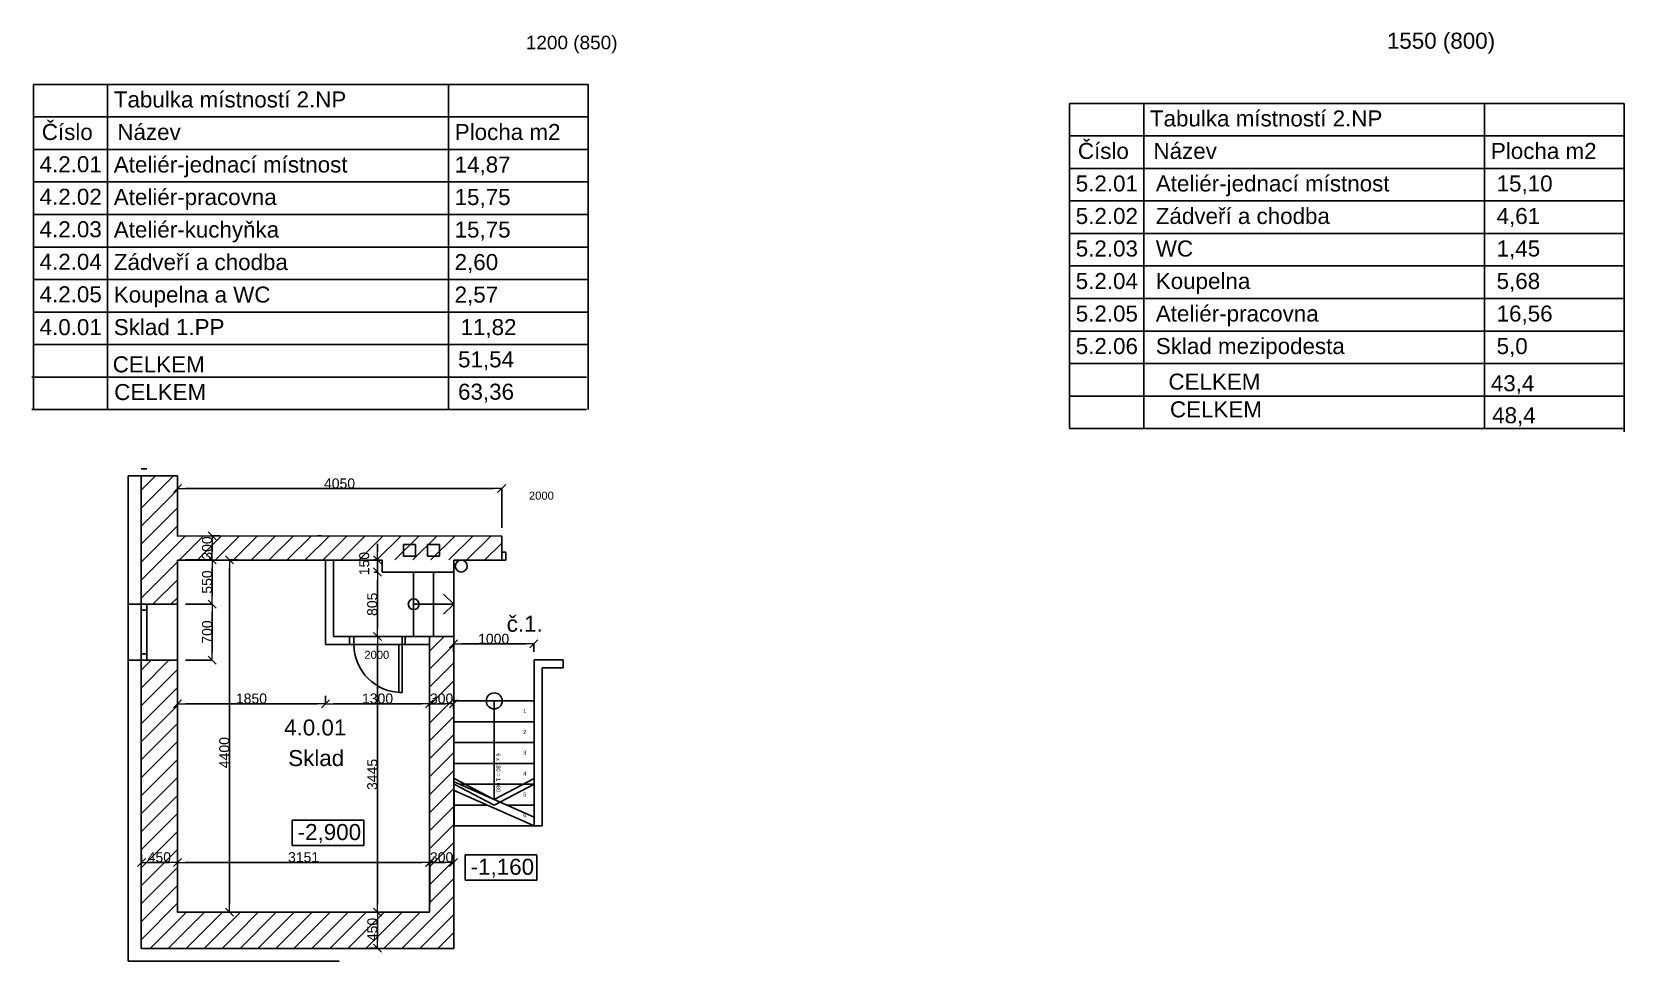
# Model space of a CAD drawing. Header units: millimetres. Extents: x 1480 to 86316, y 1484 to 27567.
# Drawn here: x 66243 to 86130, y 1484 to 13090 of the extents above; entities that cross this region are included whole.
import ezdxf

# ---------------------------------------------------------------- set-up
doc = ezdxf.new("R2010")
doc.units = ezdxf.units.MM
doc.layers.add('přís2 obv. zdivo', color=7, linetype='Continuous')
doc.layers.add('sládek zona', color=7, linetype='Continuous')
doc.styles.add('GENERATED_STYLE_1', font='arial.ttf')
doc.styles.add('GENERATED_STYLE_2', font='arialbd.ttf')
doc.styles.add('GENERATED_STYLE_3', font='arialbd.ttf')
doc.dimstyles.new('GENERATED_STYLE__1', dxfattribs={"dimtxt": 125, "dimasz": 100, "dimexe": 0.18, "dimexo": 100, "dimgap": 0.1, "dimtad": 1, "dimdec": 0, "dimzin": 0, "dimdsep": 46, "dimtxsty": 'GENERATED_STYLE_1', "dimblk": 'ARROWHEAD_6', "dimcen": 0.09, "dimclrd": 4, "dimclre": 4, "dimclrt": 4, "dimazin": 0, "dimtfac": 1, "dimtdec": 0, "dimtmove": 0, "dimatfit": 3, "dimldrblk": 'OBLIQUE', "dimfxl": 0, "dimtfillclr": 4, "dimtolj": 1, "dimtzin": 0, "dimarcsym": 0})
pattern_1 = [(45, (-83216.93, 47146.07), (-112.2532, 112.2532), [])]

# ---------------------------------------------------------------- blocks, each defined once
blk = doc.blocks.new('ARROWHEAD_6')
at = {"color": 0, "linetype": 'Continuous', "lineweight": 0}
for p, q in [((0, 0), (-1, 0)), ((-0.5, -0.5), (0.5, 0.5))]:
    blk.add_line(p, q, dxfattribs=at)
blk = doc.blocks.new('*D132')
at = {"color": 4, "lineweight": -2, "transparency": 16777216}
for p, q in [((70463, 2094), (70559, 2094)), ((70559, 1994), (70559, 1744)), ((70459, 1644), (70559, 1644))]:
    blk.add_line(p, q, dxfattribs=at)
at = {"layer": 'Defpoints', "color": 0, "transparency": 16777216}
for p in [(70563, 2094), (70559, 1644), (70559, 1644)]:
    blk.add_point(p, dxfattribs=at)
at = {"color": 4, "lineweight": -2, "transparency": 16777216, "xscale": 100, "yscale": 100, "zscale": 100}
for p, rotation in [((70559, 2094), 90), ((70559, 1644), 270)]:
    blk.add_blockref('ARROWHEAD_6', p, dxfattribs=dict(at, rotation=rotation))
at = {"color": 4, "transparency": 16777216, "insert": (70496, 1879), "char_height": 125, "attachment_point": 5, "rotation": 90, "style": 'GENERATED_STYLE_1'}
blk.add_mtext('\\A1;450', dxfattribs=at)
blk = doc.blocks.new('_Oblique')
at = {"color": 0, "linetype": 'ByBlock', "lineweight": -2}
blk.add_line((-0.5, -0.5), (0.5, 0.5), dxfattribs=at)
blk = doc.blocks.new('*D133')
at = {"color": 4, "lineweight": -2, "transparency": 16777216}
for p, q in [((71211, 2816), (71211, 2717)), ((71511, 2816), (71511, 2717)), ((71311, 2716), (71411, 2716))]:
    blk.add_line(p, q, dxfattribs=at)
at = {"layer": 'Defpoints', "color": 0, "transparency": 16777216}
for p in [(71211, 2716), (71511, 2716), (71511, 2716)]:
    blk.add_point(p, dxfattribs=at)
at = {"color": 4, "lineweight": -2, "transparency": 16777216, "xscale": 100, "yscale": 100, "zscale": 100, "rotation": 180}
blk.add_blockref('ARROWHEAD_6', (71211, 2716), dxfattribs=at)
at = {"color": 4, "lineweight": -2, "transparency": 16777216, "xscale": 100, "yscale": 100, "zscale": 100}
blk.add_blockref('ARROWHEAD_6', (71511, 2716), dxfattribs=at)
at = {"color": 4, "transparency": 16777216, "insert": (71361, 2780), "char_height": 125, "attachment_point": 5, "style": 'GENERATED_STYLE_1'}
blk.add_mtext('\\A1;300', dxfattribs=at)
blk = doc.blocks.new('*D134')
at = {"color": 4, "lineweight": -2, "transparency": 16777216}
for p, q in [((69911, 4799), (69911, 4699)), ((68061, 4599), (68061, 4699)), ((68161, 4699), (69811, 4699))]:
    blk.add_line(p, q, dxfattribs=at)
at = {"layer": 'Defpoints', "color": 0, "transparency": 16777216}
for p in [(68061, 4699), (69911, 4699), (69911, 4699)]:
    blk.add_point(p, dxfattribs=at)
at = {"color": 4, "lineweight": -2, "transparency": 16777216, "xscale": 100, "yscale": 100, "zscale": 100, "rotation": 180}
blk.add_blockref('ARROWHEAD_6', (68061, 4699), dxfattribs=at)
at = {"color": 4, "lineweight": -2, "transparency": 16777216, "xscale": 100, "yscale": 100, "zscale": 100}
blk.add_blockref('ARROWHEAD_6', (69911, 4699), dxfattribs=at)
at = {"color": 4, "transparency": 16777216, "insert": (68986, 4763), "char_height": 125, "attachment_point": 5, "style": 'GENERATED_STYLE_1'}
blk.add_mtext('\\A1;1850', dxfattribs=at)
blk = doc.blocks.new('*D135')
at = {"color": 4, "lineweight": -2, "transparency": 16777216}
for p, q in [((71211, 4799), (71211, 4699)), ((71311, 4699), (71411, 4699)), ((71511, 4634), (71511, 4699))]:
    blk.add_line(p, q, dxfattribs=at)
at = {"layer": 'Defpoints', "color": 0, "transparency": 16777216}
for p in [(71211, 4699), (71511, 4734), (71511, 4699)]:
    blk.add_point(p, dxfattribs=at)
at = {"color": 4, "lineweight": -2, "transparency": 16777216, "xscale": 100, "yscale": 100, "zscale": 100, "rotation": 180}
blk.add_blockref('ARROWHEAD_6', (71211, 4699), dxfattribs=at)
at = {"color": 4, "lineweight": -2, "transparency": 16777216, "xscale": 100, "yscale": 100, "zscale": 100}
blk.add_blockref('ARROWHEAD_6', (71511, 4699), dxfattribs=at)
at = {"color": 4, "transparency": 16777216, "insert": (71361, 4763), "char_height": 125, "attachment_point": 5, "style": 'GENERATED_STYLE_1'}
blk.add_mtext('\\A1;300', dxfattribs=at)
blk = doc.blocks.new('*D223')
at = {"color": 4, "lineweight": -2, "transparency": 16777216}
for p, q in [((68061, 6894), (68061, 7386)), ((68161, 7385), (72011, 7385)), ((72111, 6894), (72111, 7386))]:
    blk.add_line(p, q, dxfattribs=at)
at = {"layer": 'Defpoints', "color": 0, "transparency": 16777216}
for p in [(72111, 7385), (68061, 6794), (72111, 6794)]:
    blk.add_point(p, dxfattribs=at)
at = {"color": 4, "lineweight": -2, "transparency": 16777216, "xscale": 100, "yscale": 100, "zscale": 100, "rotation": 180}
blk.add_blockref('ARROWHEAD_6', (68061, 7385), dxfattribs=at)
at = {"color": 4, "lineweight": -2, "transparency": 16777216, "xscale": 100, "yscale": 100, "zscale": 100}
blk.add_blockref('ARROWHEAD_6', (72111, 7385), dxfattribs=at)
at = {"color": 4, "transparency": 16777216, "insert": (70086, 7449), "char_height": 125, "attachment_point": 5, "style": 'GENERATED_STYLE_1'}
blk.add_mtext('\\A1;4050', dxfattribs=at)
blk = doc.blocks.new('*D224')
at = {"color": 4, "lineweight": -2, "transparency": 16777216}
for p, q in [((71111, 5539), (70559, 5539)), ((70559, 2194), (70559, 5439)), ((71111, 2094), (70559, 2094))]:
    blk.add_line(p, q, dxfattribs=at)
at = {"layer": 'Defpoints', "color": 0, "transparency": 16777216}
for p in [(70559, 5539), (71211, 5539), (71211, 2094)]:
    blk.add_point(p, dxfattribs=at)
at = {"color": 4, "lineweight": -2, "transparency": 16777216, "xscale": 100, "yscale": 100, "zscale": 100}
for p, rotation in [((70559, 5539), 90), ((70559, 2094), 270)]:
    blk.add_blockref('ARROWHEAD_6', p, dxfattribs=dict(at, rotation=rotation))
at = {"color": 4, "transparency": 16777216, "insert": (70495, 3816), "char_height": 125, "attachment_point": 5, "rotation": 90, "style": 'GENERATED_STYLE_1'}
blk.add_mtext('\\A1;3445', dxfattribs=at)
blk = doc.blocks.new('*D225')
at = {"color": 4, "lineweight": -2, "transparency": 16777216}
for p, q in [((70518, 6344), (70559, 6344)), ((70559, 5639), (70559, 6244)), ((71111, 5539), (70559, 5539))]:
    blk.add_line(p, q, dxfattribs=at)
at = {"layer": 'Defpoints', "color": 0, "transparency": 16777216}
for p in [(70559, 6344), (70618, 6344), (71211, 5539)]:
    blk.add_point(p, dxfattribs=at)
at = {"color": 4, "lineweight": -2, "transparency": 16777216, "xscale": 100, "yscale": 100, "zscale": 100}
for p, rotation in [((70559, 6344), 90), ((70559, 5539), 270)]:
    blk.add_blockref('ARROWHEAD_6', p, dxfattribs=dict(at, rotation=rotation))
at = {"color": 4, "transparency": 16777216, "insert": (70495, 5941), "char_height": 125, "attachment_point": 5, "rotation": 90, "style": 'GENERATED_STYLE_1'}
blk.add_mtext('\\A1;805', dxfattribs=at)
blk = doc.blocks.new('*D226')
at = {"color": 4, "lineweight": -2, "transparency": 16777216}
for p, q in [((70559, 6594), (70559, 6694)), ((70518, 6494), (70559, 6494)), ((70559, 6344), (70559, 6494)), ((70518, 6344), (70559, 6344)), ((70559, 6244), (70559, 6144))]:
    blk.add_line(p, q, dxfattribs=at)
at = {"layer": 'Defpoints', "color": 0, "transparency": 16777216}
for p in [(70559, 6494), (70618, 6494), (70618, 6344)]:
    blk.add_point(p, dxfattribs=at)
at = {"color": 4, "lineweight": -2, "transparency": 16777216, "xscale": 100, "yscale": 100, "zscale": 100}
for p, rotation in [((70559, 6494), 270), ((70559, 6344), 90)]:
    blk.add_blockref('ARROWHEAD_6', p, dxfattribs=dict(at, rotation=rotation))
at = {"color": 4, "transparency": 16777216, "insert": (70395, 6449), "char_height": 125, "attachment_point": 5, "rotation": 90, "style": 'GENERATED_STYLE_1'}
blk.add_mtext('\\A1;150', dxfattribs=at)
blk = doc.blocks.new('*D136')
at = {"color": 4, "lineweight": -2, "transparency": 16777216}
for p, q in [((67611, 2817), (67611, 2717)), ((68061, 2817), (68061, 2717)), ((67961, 2717), (67711, 2717))]:
    blk.add_line(p, q, dxfattribs=at)
at = {"layer": 'Defpoints', "color": 0, "transparency": 16777216}
for p in [(67611, 2717), (67611, 2717), (68061, 2717)]:
    blk.add_point(p, dxfattribs=at)
at = {"color": 4, "lineweight": -2, "transparency": 16777216, "xscale": 100, "yscale": 100, "zscale": 100, "rotation": 180}
blk.add_blockref('ARROWHEAD_6', (67611, 2717), dxfattribs=at)
at = {"color": 4, "lineweight": -2, "transparency": 16777216, "xscale": 100, "yscale": 100, "zscale": 100}
blk.add_blockref('ARROWHEAD_6', (68061, 2717), dxfattribs=at)
at = {"color": 4, "transparency": 16777216, "insert": (67836, 2781), "char_height": 125, "attachment_point": 5, "style": 'GENERATED_STYLE_1'}
blk.add_mtext('\\A1;450', dxfattribs=at)
blk = doc.blocks.new('*D137')
at = {"color": 4, "lineweight": -2, "transparency": 16777216}
for p, q in [((68061, 2194), (68061, 2717)), ((68161, 2717), (71112, 2717)), ((71212, 2194), (71212, 2717))]:
    blk.add_line(p, q, dxfattribs=at)
at = {"layer": 'Defpoints', "color": 0, "transparency": 16777216}
for p in [(71212, 2717), (68061, 2094), (71212, 2094)]:
    blk.add_point(p, dxfattribs=at)
at = {"color": 4, "lineweight": -2, "transparency": 16777216, "xscale": 100, "yscale": 100, "zscale": 100, "rotation": 180}
blk.add_blockref('ARROWHEAD_6', (68061, 2717), dxfattribs=at)
at = {"color": 4, "lineweight": -2, "transparency": 16777216, "xscale": 100, "yscale": 100, "zscale": 100}
blk.add_blockref('ARROWHEAD_6', (71212, 2717), dxfattribs=at)
at = {"color": 4, "transparency": 16777216, "insert": (69637, 2781), "char_height": 125, "attachment_point": 5, "style": 'GENERATED_STYLE_1'}
blk.add_mtext('\\A1;3151', dxfattribs=at)
blk = doc.blocks.new('*D227')
at = {"color": 4, "lineweight": -2, "transparency": 16777216}
for p, q in [((68161, 5944), (68496, 5944)), ((68496, 5343), (68496, 5844)), ((68161, 5243), (68496, 5243))]:
    blk.add_line(p, q, dxfattribs=at)
at = {"layer": 'Defpoints', "color": 0, "transparency": 16777216}
for p in [(68061, 5944), (68496, 5944), (68061, 5243)]:
    blk.add_point(p, dxfattribs=at)
at = {"color": 4, "lineweight": -2, "transparency": 16777216, "xscale": 100, "yscale": 100, "zscale": 100}
for p, rotation in [((68496, 5944), 90), ((68496, 5243), 270)]:
    blk.add_blockref('ARROWHEAD_6', p, dxfattribs=dict(at, rotation=rotation))
at = {"color": 4, "transparency": 16777216, "insert": (68432, 5594), "char_height": 125, "attachment_point": 5, "rotation": 90, "style": 'GENERATED_STYLE_1'}
blk.add_mtext('\\A1;700', dxfattribs=at)
blk = doc.blocks.new('*D228')
at = {"color": 4, "lineweight": -2, "transparency": 16777216}
for p, q in [((68161, 6494), (68496, 6494)), ((68496, 6044), (68496, 6394)), ((68161, 5944), (68496, 5944))]:
    blk.add_line(p, q, dxfattribs=at)
at = {"layer": 'Defpoints', "color": 0, "transparency": 16777216}
for p in [(68061, 6494), (68496, 6494), (68061, 5944)]:
    blk.add_point(p, dxfattribs=at)
at = {"color": 4, "lineweight": -2, "transparency": 16777216, "xscale": 100, "yscale": 100, "zscale": 100}
for p, rotation in [((68496, 6494), 90), ((68496, 5944), 270)]:
    blk.add_blockref('ARROWHEAD_6', p, dxfattribs=dict(at, rotation=rotation))
at = {"color": 4, "transparency": 16777216, "insert": (68432, 6219), "char_height": 125, "attachment_point": 5, "rotation": 90, "style": 'GENERATED_STYLE_1'}
blk.add_mtext('\\A1;550', dxfattribs=at)
blk = doc.blocks.new('*D229')
at = {"color": 4, "lineweight": -2, "transparency": 16777216}
for p, q in [((68589, 6794), (68496, 6794)), ((68496, 6594), (68496, 6694)), ((68161, 6494), (68496, 6494))]:
    blk.add_line(p, q, dxfattribs=at)
at = {"layer": 'Defpoints', "color": 0, "transparency": 16777216}
for p in [(68489, 6794), (68496, 6794), (68061, 6494)]:
    blk.add_point(p, dxfattribs=at)
at = {"color": 4, "lineweight": -2, "transparency": 16777216, "xscale": 100, "yscale": 100, "zscale": 100}
for p, rotation in [((68496, 6794), 90), ((68496, 6494), 270)]:
    blk.add_blockref('ARROWHEAD_6', p, dxfattribs=dict(at, rotation=rotation))
at = {"color": 4, "transparency": 16777216, "insert": (68432, 6644), "char_height": 125, "attachment_point": 5, "rotation": 90, "style": 'GENERATED_STYLE_1'}
blk.add_mtext('\\A1;300', dxfattribs=at)
blk = doc.blocks.new('*D230')
at = {"color": 4, "lineweight": -2, "transparency": 16777216}
for p, q in [((71511, 5348), (71511, 5445)), ((72411, 5445), (71611, 5445)), ((72511, 5348), (72511, 5445))]:
    blk.add_line(p, q, dxfattribs=at)
at = {"layer": 'Defpoints', "color": 0, "transparency": 16777216}
for p in [(71511, 5445), (71511, 5248), (72511, 5248)]:
    blk.add_point(p, dxfattribs=at)
at = {"color": 4, "lineweight": -2, "transparency": 16777216, "xscale": 100, "yscale": 100, "zscale": 100, "rotation": 180}
blk.add_blockref('ARROWHEAD_6', (71511, 5445), dxfattribs=at)
at = {"color": 4, "lineweight": -2, "transparency": 16777216, "xscale": 100, "yscale": 100, "zscale": 100}
blk.add_blockref('ARROWHEAD_6', (72511, 5445), dxfattribs=at)
at = {"color": 4, "transparency": 16777216, "insert": (72011, 5509), "char_height": 125, "attachment_point": 5, "style": 'GENERATED_STYLE_1'}
blk.add_mtext('\\A1;1000', dxfattribs=at)
blk = doc.blocks.new('*D138')
at = {"color": 4, "lineweight": -2, "transparency": 16777216}
for p, q in [((69911, 4799), (69911, 4699)), ((71211, 4799), (71211, 4699)), ((70011, 4699), (71111, 4699))]:
    blk.add_line(p, q, dxfattribs=at)
at = {"layer": 'Defpoints', "color": 0, "transparency": 16777216}
for p in [(69911, 4699), (71211, 4699), (71211, 4699)]:
    blk.add_point(p, dxfattribs=at)
at = {"color": 4, "lineweight": -2, "transparency": 16777216, "xscale": 100, "yscale": 100, "zscale": 100, "rotation": 180}
blk.add_blockref('ARROWHEAD_6', (69911, 4699), dxfattribs=at)
at = {"color": 4, "lineweight": -2, "transparency": 16777216, "xscale": 100, "yscale": 100, "zscale": 100}
blk.add_blockref('ARROWHEAD_6', (71211, 4699), dxfattribs=at)
at = {"color": 4, "transparency": 16777216, "insert": (70561, 4763), "char_height": 125, "attachment_point": 5, "style": 'GENERATED_STYLE_1'}
blk.add_mtext('\\A1;1300', dxfattribs=at)
blk = doc.blocks.new('*D139')
at = {"color": 4, "lineweight": -2, "transparency": 16777216}
for p, q in [((68816, 6494), (68711, 6494)), ((68711, 2194), (68711, 6394)), ((68811, 2094), (68711, 2094))]:
    blk.add_line(p, q, dxfattribs=at)
at = {"layer": 'Defpoints', "color": 0, "transparency": 16777216}
for p in [(68711, 6494), (68916, 6494), (68711, 2094)]:
    blk.add_point(p, dxfattribs=at)
at = {"color": 4, "lineweight": -2, "transparency": 16777216, "xscale": 100, "yscale": 100, "zscale": 100}
for p, rotation in [((68711, 6494), 90), ((68711, 2094), 270)]:
    blk.add_blockref('ARROWHEAD_6', p, dxfattribs=dict(at, rotation=rotation))
at = {"color": 4, "transparency": 16777216, "insert": (68647, 4088), "char_height": 125, "attachment_point": 5, "rotation": 90, "style": 'GENERATED_STYLE_1'}
blk.add_mtext('\\A1;4400', dxfattribs=at)

msp = doc.modelspace()

# ---------------------------------------------------------------- hatches: boundary and pattern name
h = msp.add_hatch()
h.set_pattern_fill('ANSI31', color=4, scale=50)
h.set_pattern_definition(pattern_1)
h.paths.add_polyline_path([(68057.8, 5946), (68057.7, 7543.7), (67608, 7543.6), (67607.8, 5943.6)])
h = msp.add_hatch()
h.set_pattern_fill('ANSI31', color=4, scale=50)
h.set_pattern_definition(pattern_1)
h.paths.add_polyline_path([(72111.3, 6494.8), (72111.5, 6792.5), (68062, 6793.6), (68061.5, 6493.6)])
h = msp.add_hatch()
h.set_pattern_fill('ANSI31', color=4, scale=50)
h.set_pattern_definition(pattern_1)
h.paths.add_polyline_path([(71511.3, 2096), (71511.2, 5539.1), (71211.7, 5539), (71211.5, 2093.6)])
h = msp.add_hatch()
h.set_pattern_fill('ANSI31', color=4, scale=50)
h.set_pattern_definition(pattern_1)
h.paths.add_polyline_path([(68061.5, 1646), (68061.4, 5243.6), (67611.7, 5243.4), (67611.5, 1643.6)])
h = msp.add_hatch()
h.set_pattern_fill('ANSI31', color=4, scale=50)
h.set_pattern_definition(pattern_1)
h.paths.add_polyline_path([(68807.9, 1646), (68807.6, 2093.7), (68065.6, 2093.6), (68065.6, 1643.6)])
h = msp.add_hatch()
h.set_pattern_fill('ANSI31', color=4, scale=50)
h.set_pattern_definition(pattern_1)
h.paths.add_polyline_path([(71511.5, 1646), (71511.4, 2093.7), (68806.1, 2093.6), (68805.9, 1643.6)])

# ---------------------------------------------------------------- linework, layer by layer
at = {"color": 4}
for p, q in [((67607.8, 7634.1), (67677.8, 7634.1)), ((72111.5, 6593.6), (72161.5, 6593.6)), ((72163.1, 6593.6), (72163.1, 6493.6)), ((72163.1, 6593.6), (72163.1, 6593.6)), ((72113.1, 6493.6), (72163.1, 6493.6)), ((71011.5, 5539.1), (71011.5, 6343.6)), ((71261.5, 5539.1), (71261.5, 6343.6)), ((71511.5, 5539.1), (71511.5, 6343.6)), ((71511.5, 5941.3), (71386.5, 6066.3)), ((67447.8, 5243.5), (67447.8, 5943.6)), ((67609.1, 5243.5), (67609.1, 5943.6)), ((67609.1, 5868), (67677.8, 5868)), ((67677.8, 5243.5), (67677.8, 5943.6)), ((68061.5, 5243.5), (68061.5, 5943.6)), ((71011.5, 5941.3), (71511.5, 5941.3)), ((71511.5, 5941.3), (71386.5, 5816.3)), ((70210.2, 5539.1), (70266.4, 5539.1)), ((70906.3, 5539.1), (70210.2, 5539.1)), ((70210.2, 5439.1), (70266.4, 5439.1)), ((70906.3, 5439.1), (70210.2, 5439.1)), ((70266.4, 5539.1), (70266.4, 5439.1)), ((70826.4, 4839.1), (70826.4, 5439.1)), ((70826.4, 5439.1), (70906.3, 5439.1)), ((70866.4, 5539.1), (70866.4, 5439.1)), ((70906.3, 5539.1), (70866.4, 5539.1)), ((70866.4, 5439.1), (70866.4, 4839.1)), ((67609.1, 5321.1), (67677.8, 5321.1))]:
    msp.add_line(p, q, dxfattribs=at)
at = {"color": 1}
for p, q in [((67447.8, 7543.6), (67447.8, 5943.6)), ((67447.8, 7543.6), (68061.5, 7543.6)), ((67607.8, 7543.6), (67607.8, 5943.6)), ((67609.4, 5943.6), (67609.9, 7543.6)), ((68061.5, 6793.6), (68061.5, 7543.6)), ((72111.4, 6794), (68061.5, 6793.6)), ((72111.4, 6793.6), (72111.5, 6493.6)), ((68061.5, 5943.6), (68061.5, 6493.6)), ((68061.5, 6493.6), (70618.2, 6493.6)), ((69911.5, 5439.1), (69911.5, 6493.6)), ((70011.5, 5539.1), (70011.5, 6493.6)), ((70618.2, 6343.6), (70618.2, 6493.6)), ((71511.5, 6343.6), (71511.5, 6493.6)), ((71511.5, 6493.6), (72113.1, 6493.6)), ((70618.2, 6343.6), (71511.5, 6343.6)), ((67447.8, 5943.6), (68061.5, 5943.6)), ((70011.5, 5539.1), (70011.5, 5597.5)), ((71211.5, 5439.1), (69911.5, 5439.1)), ((71211.5, 5539.1), (70011.5, 5539.1)), ((70210.2, 5439.1), (70210.2, 5539.1)), ((70906.3, 5439.1), (70906.3, 5539.1)), ((71511.5, 5539.1), (71011.5, 5539.1)), ((71211.5, 5539.1), (71211.5, 2093.6)), ((71511.5, 1643.6), (71511.5, 5539.1)), ((67439.8, 5243.5), (68061.5, 5243.5)), ((67447.8, 5243.5), (67447.8, 1483.6)), ((67607.8, 5243.5), (67607.8, 1643.6)), ((67607.8, 1643.6), (67609.1, 5243.5)), ((68061.5, 2093.6), (68061.5, 5243.5)), ((72878.2, 5248.3), (72516.2, 5248.3)), ((72516.2, 5248.3), (72517.6, 3173.6)), ((72878.2, 5248.3), (72878.2, 5148.3)), ((72616.2, 3173.6), (72616.2, 5148.3)), ((72616.2, 5148.3), (72878.2, 5148.3)), ((72517.6, 3173.6), (72616.2, 3173.6)), ((68806.8, 2093.6), (68058.9, 2093.6)), ((68622.7, 2093.6), (71211.5, 2093.6)), ((67607.8, 1643.6), (71497.7, 1643.6)), ((67611.5, 1643.6), (68807.8, 1643.6)), ((67447.8, 1483.6), (68807.8, 1483.6)), ((67447.8, 1483.6), (70080.3, 1483.6))]:
    msp.add_line(p, q, dxfattribs=at)
at = {"color": 7}
for p, q in [((69808.9, 6793.8), (69858.9, 6793.8)), ((70883.9, 6539.8), (70883.9, 6689.2)), ((71033.6, 6689.2), (71033.6, 6539.8)), ((71033.9, 6539.8), (71033.9, 6689.2)), ((71183.9, 6539.8), (71183.9, 6689.2)), ((71183.9, 6539.8), (71183.9, 6689.2)), ((71183.9, 6539.8), (71183.9, 6689.2)), ((71333.6, 6689.2), (71333.6, 6539.8)), ((71333.6, 6689.2), (71333.6, 6539.8)), ((71333.6, 6689.2), (71333.6, 6539.8)), ((71333.9, 6539.8), (71333.9, 6689.2)), ((71333.9, 6539.8), (71333.9, 6689.2)), ((71333.9, 6539.8), (71333.9, 6689.2)), ((71033.6, 6539.8), (70883.9, 6539.8)), ((71333.6, 6539.8), (71183.9, 6539.8)), ((71333.6, 6539.8), (71183.9, 6539.8)), ((71333.6, 6539.8), (71183.9, 6539.8)), ((72061.5, 6493.6), (72111.5, 6493.6)), ((71511.5, 5539.1), (71411.5, 5539.1)), ((71511.5, 5539.1), (71411.5, 5539.1)), ((70866.4, 4839.1), (70826.4, 4839.1)), ((72517.6, 4733.6), (71517.6, 4733.6)), ((72517.6, 4733.6), (71517.6, 4733.6)), ((72517.6, 4733.6), (71517.6, 4733.6)), ((72517.6, 4733.6), (71517.6, 4733.6)), ((72017.6, 4733.6), (72017.6, 3502.9)), ((68061.5, 4393.6), (68061.5, 4293.6)), ((72517.6, 4473.6), (71517.6, 4473.6)), ((72517.6, 4473.6), (71517.6, 4473.6)), ((72517.6, 4213.6), (71517.6, 4213.6)), ((72517.6, 4213.6), (71517.6, 4213.6)), ((72517.6, 3953.6), (71517.6, 3953.6)), ((72517.6, 3953.6), (71517.6, 3953.6)), ((72017.6, 3502.9), (71517.6, 3762.9)), ((72517.6, 3282.9), (71517.6, 3722.9)), ((72017.6, 3433.6), (71517.6, 3693.6)), ((72517.6, 3173.6), (71517.6, 3613.6)), ((71517.6, 3613.6), (71517.6, 3173.6)), ((72517.6, 3693.6), (71584.1, 3693.6)), ((72517.6, 3693.6), (71584.1, 3693.6)), ((72017.6, 3502.9), (72517.6, 3762.9)), ((72017.6, 3433.6), (72517.6, 3693.6)), ((71926.7, 3433.6), (71517.6, 3433.6)), ((71926.7, 3433.6), (71517.6, 3433.6)), ((72517.6, 3433.6), (72175, 3433.6)), ((72517.6, 3433.6), (72175, 3433.6)), ((72517.6, 3173.6), (71517.6, 3173.6)), ((70148.8, 1643.6), (70148.8, 1643.6)), ((70417.5, 1643.6), (71511.5, 1643.6))]:
    msp.add_line(p, q, dxfattribs=at)
at = {"color": 3}
for p, q in [((70883.9, 6689.2), (71033.6, 6689.2)), ((71183.9, 6689.2), (71333.9, 6689.2))]:
    msp.add_line(p, q, dxfattribs=at)
at = {"color": 7, "flags": 128}
for points in [[(69495.1, 3243.9), (70388.7, 3243.9), (70388.7, 2929.6), (69495.1, 2929.6)], [(71655.3, 2810), (72549, 2810), (72549, 2495.7), (71655.3, 2495.7)]]:
    msp.add_lwpolyline(points, close=True, dxfattribs=at)
at = {"color": 7}
for centre, radius in [((71606.2, 6418.6), 75), ((72017.6, 4733.6), 100)]:
    msp.add_circle(centre, radius, dxfattribs=at)
at = {"color": 4}
msp.add_circle((71011.5, 5941.3), 67.2, dxfattribs=at)
msp.add_arc((70866.4, 5439.1), 600, 180, 270, dxfattribs=at)
at = {"color": 7}
msp.add_point((72517.6, 3173.6), dxfattribs=at)
at = {"layer": 'přís2 obv. zdivo'}
for p, q in [((66263.2, 12433.7), (73189.7, 12433.7)), ((66263.2, 12433.7), (66263.2, 8372.4)), ((67189.7, 12433.7), (67189.7, 8372.4)), ((71446.3, 12433.7), (71446.3, 8372.4)), ((73189.7, 12433.7), (73189.7, 8388.8)), ((73189.7, 12433.7), (73189.7, 8388.8)), ((73189.7, 12433.7), (73189.7, 8372.4)), ((73189.7, 12433.7), (73189.7, 8372.4)), ((79203.6, 12196.9), (86130.1, 12196.9)), ((79203.6, 12196.9), (79203.6, 8135.6)), ((80130.1, 12196.9), (80130.1, 8135.6)), ((84386.6, 12196.9), (84386.6, 8135.6)), ((86130.1, 12196.9), (86130.1, 8094.5)), ((86130.1, 12196.9), (86130.1, 8094.5)), ((86130.1, 12196.9), (86130.1, 8135.6)), ((86130.1, 12196.9), (86130.1, 8135.6)), ((66263.2, 12027.6), (73189.7, 12027.6)), ((67189.7, 12027.6), (71446.3, 12027.6)), ((79203.6, 11790.8), (86130.1, 11790.8)), ((80130.1, 11790.8), (84386.6, 11790.8)), ((66263.2, 11621.5), (73189.7, 11621.5)), ((66300.6, 11621.5), (73189.7, 11621.5)), ((66300.6, 11621.5), (73189.7, 11621.5)), ((79203.6, 11384.7), (86130.1, 11384.7)), ((79241, 11384.7), (86130.1, 11384.7)), ((79241, 11384.7), (86130.1, 11384.7)), ((66263.2, 11215.3), (73189.7, 11215.3)), ((79203.6, 10978.5), (86130.1, 10978.5)), ((66263.2, 10809.2), (73189.7, 10809.2)), ((79203.6, 10572.4), (86130.1, 10572.4)), ((66263.2, 10403.1), (73189.7, 10403.1)), ((79203.6, 10166.3), (86130.1, 10166.3)), ((66263.2, 9996.9), (73189.7, 9996.9)), ((79203.6, 9760.1), (86130.1, 9760.1)), ((66263.2, 9590.8), (73189.7, 9590.8)), ((79203.6, 9354), (86130.1, 9354)), ((66263.2, 9184.7), (73189.7, 9184.7)), ((66243.2, 8778.5), (73169.7, 8778.5)), ((79203.6, 8947.9), (86130.1, 8947.9)), ((79203.6, 8947.9), (86130.1, 8947.9)), ((66243.2, 8372.4), (73169.7, 8372.4)), ((79203.6, 8541.8), (86130.1, 8541.8)), ((79203.6, 8135.6), (86130.1, 8135.6))]:
    msp.add_line(p, q, dxfattribs=at)

# ---------------------------------------------------------------- texts
at = {"color": 7, "style": 'GENERATED_STYLE_1'}
for s, insert, char_height, attachment_point in [('\\A1;1200 (850)', (72985.1, 12931.6), 169.546, 5), ('\\A1;1550 (800)', (83842.8, 12949.6), 200, 5), ('{\\fArial|b0|i0|c238|p38;2000}', (72451.8, 7246.4), 100, 7), ('{1}', (72379.7, 4606.5), 50, 4), ('{2}', (72379.7, 4346.5), 50, 4), ('{3}', (72379.7, 4086.1), 50, 4), ('{4}', (72379.7, 3826.5), 50, 4), ('{5}', (72379.7, 3566.1), 50, 4), ('{\\fArial|b0|i0|c238|p38;         -2,900}', (68864.7, 2959.3), 200, 7), ('{6}', (72379.7, 3306.1), 50, 4), ('{\\fArial|b0|i0|c238|p38;         -1,160}', (71025, 2525.5), 200, 7)]:
    msp.add_mtext(s, dxfattribs=dict(at, insert=insert, char_height=char_height, attachment_point=attachment_point))
at = {"char_height": 200, "attachment_point": 1, "style": 'GENERATED_STYLE_1'}
for s, insert in [('{\\fArial|b0|i0|c238|p38;č.1.}', (72173.5, 5797.5)), ('{\\fArial|b0|i0|c238|p38;4.0.01}', (69394.3, 4502.1))]:
    msp.add_mtext(s, dxfattribs=dict(at, insert=insert))
at = {"color": 4, "insert": (70396.1, 5258.7), "char_height": 100, "attachment_point": 7, "style": 'GENERATED_STYLE_1'}
msp.add_mtext('{\\fArial|b0|i0|c238|p38;2000}', dxfattribs=at)
at = {"color": 7, "insert": (72070, 4118.3), "char_height": 50, "attachment_point": 4, "rotation": 270, "style": 'GENERATED_STYLE_1'}
msp.add_mtext('{  6 x 180 = 1\xa0080}', dxfattribs=at)
at = {"layer": 'sládek zona', "linetype": 'Continuous', "lineweight": 13, "char_height": 200, "attachment_point": 1}
for s, insert, width, style in [('\\pxql;{\\fArial|b0|i0|c238|p38;Tabulka místností 2.NP}', (67266.9, 12345.7), 7257.182, 'GENERATED_STYLE_2'), ('\\pxql;{\\fArial|b0|i0|c238|p38;Číslo}', (66367.3, 11939.6), 7257.182, 'GENERATED_STYLE_2'), ('\\pxql;{\\fArial|b0|i0|c238|p38;Název}', (67311, 11939.6), 7257.182, 'GENERATED_STYLE_2'), ('\\pxql;{\\fArial|b0|i0|c238|p38;Plocha m2}', (71525.5, 11939.6), 7257.182, 'GENERATED_STYLE_2'), ('\\pxql;{\\fArial|b0|i0|c238|p38;Tabulka místností 2.NP}', (80207.2, 12108.9), 7257.182, 'GENERATED_STYLE_2'), ('\\pxql;{\\fArial|b0|i0|c238|p38;Číslo}', (79307.7, 11702.8), 7257.182, 'GENERATED_STYLE_2'), ('\\pxql;{\\fArial|b0|i0|c238|p38;4.2.01}', (66340.3, 11536.9), 7257.182, 'GENERATED_STYLE_2'), ('\\pxql;{\\fArial|b0|i0|c238|p38;Název}', (80251.4, 11702.8), 7257.182, 'GENERATED_STYLE_2'), ('\\pxql;{\\fArial|b0|i0|c238|p38;Plocha m2}', (84465.9, 11702.8), 7257.182, 'GENERATED_STYLE_2'), ('\\pxql;{\\fArial|b0|i0|c238|p38;5.2.01}', (79280.7, 11296.6), 7257.182, 'GENERATED_STYLE_2'), ('\\pxql;{\\fArial|b0|i0|c238|p38;4.2.02}', (66340.3, 11130.8), 7257.182, 'GENERATED_STYLE_2'), ('\\pxql;{\\fArial|b0|i0|c238|p38;5.2.02}', (79280.7, 10890.5), 7257.182, 'GENERATED_STYLE_2'), ('\\pxql;{\\fArial|b0|i0|c238|p38;4.2.03}', (66340.3, 10724.7), 7257.182, 'GENERATED_STYLE_2'), ('\\pxql;{\\fArial|b0|i0|c238|p38;5.2.03}', (79280.7, 10484.4), 7257.182, 'GENERATED_STYLE_2'), ('\\pxql;{\\fArial|b0|i0|c238|p38;4.2.04}', (66340.3, 10318.6), 7257.182, 'GENERATED_STYLE_2'), ('\\pxql;{\\fArial|b0|i0|c238|p38;5.2.04}', (79280.7, 10078.3), 7257.182, 'GENERATED_STYLE_2'), ('\\pxql;{\\fArial|b0|i0|c238|p38;4.2.05}', (66340.3, 9912.4), 7257.182, 'GENERATED_STYLE_2'), ('\\pxql;{\\fArial|b0|i0|c238|p38;5.2.05}', (79280.7, 9672.1), 7257.182, 'GENERATED_STYLE_2'), ('\\pxql;{\\fArial|b0|i0|c238|p38;5.2.06}', (79280.7, 9266), 7257.182, 'GENERATED_STYLE_2'), ('{\\fArial|b0|i0|c238|p38;Sklad }', (69445.2, 4120.2), 751.03, 'GENERATED_STYLE_3')]:
    msp.add_mtext(s, dxfattribs=dict(at, insert=insert, width=width, style=style))
at = {"layer": 'sládek zona', "color": 3, "linetype": 'Continuous', "lineweight": 13, "char_height": 200, "width": 7257.182, "attachment_point": 1, "style": 'GENERATED_STYLE_2'}
for s, insert in [('\\pxql;{\\fArial|b0|i0|c238|p38;Ateliér-jednací místnost}', (67266.9, 11533.4)), ('\\pxql;{\\fArial|b0|i0|c0|p38;14,87}', (71523.4, 11533.4)), ('\\pxql;{\\fArial|b0|i0|c238|p38;Ateliér-pracovna}', (67266.9, 11127.3)), ('\\pxql;{\\fArial|b0|i0|c0|p38;15,75}', (71523.4, 11127.3)), ('\\pxql;{\\fArial|b0|i0|c238|p38;Ateliér-kuchyňka}', (67266.9, 10721.2)), ('\\pxql;{\\fArial|b0|i0|c0|p38;15,75}', (71523.4, 10721.2)), ('\\pxql;{\\fArial|b0|i0|c238|p38;Zádveří a chodba}', (67266.9, 10315.1)), ('\\pxql;{\\fArial|b0|i0|c238|p38;2,60}', (71523.4, 10315.1)), ('\\pxql;{\\fArial|b0|i0|c238|p38;Koupelna a WC}', (67266.9, 9908.9)), ('\\pxql;{\\fArial|b0|i0|c238|p38;2,57}', (71523.4, 9908.9)), ('\\pxql;{\\fArial|b0|i0|c238|p38;CELKEM}', (67253.1, 9037.5)), ('\\pxql;{\\fArial|b0|i0|c238|p38;51,54}', (71566.3, 9099.8))]:
    msp.add_mtext(s, dxfattribs=dict(at, insert=insert))
at = {"layer": 'sládek zona', "color": 1, "linetype": 'Continuous', "lineweight": 13, "char_height": 200, "width": 7257.182, "attachment_point": 1, "style": 'GENERATED_STYLE_2'}
for s, insert in [('\\pxql;{\\fArial|b0|i0|c238|p38;Ateliér-jednací místnost}', (80280.7, 11296.6)), ('\\pxql;{\\fArial|b0|i0|c0|p38;15,10}', (84537.3, 11296.6)), ('\\pxql;{\\fArial|b0|i0|c238|p38;Zádveří a chodba}', (80280.7, 10890.5)), ('\\pxql;{\\fArial|b0|i0|c0|p38;4,61}', (84537.3, 10890.5)), ('\\pxql;{\\fArial|b0|i0|c238|p38;WC}', (80280.7, 10484.4)), ('\\pxql;{\\fArial|b0|i0|c0|p38;1,45}', (84537.3, 10484.4)), ('\\pxql;{\\fArial|b0|i0|c238|p38;Koupelna}', (80280.7, 10078.3)), ('\\pxql;{\\fArial|b0|i0|c0|p38;5,68}', (84537.3, 10078.3)), ('\\pxql;{\\fArial|b0|i0|c238|p38;Ateliér-pracovna}', (80280.7, 9672.1)), ('\\pxql;{\\fArial|b0|i0|c0|p38;16,56}', (84537.3, 9672.1)), ('\\pxql;{\\fArial|b0|i0|c238|p38;CELKEM}', (80438.7, 8821.8)), ('\\pxql;{\\fArial|b0|i0|c238|p38;43,4}', (84465.2, 8801.3))]:
    msp.add_mtext(s, dxfattribs=dict(at, insert=insert))
at = {"layer": 'sládek zona', "color": 6, "linetype": 'Continuous', "lineweight": 13, "char_height": 200, "width": 7257.182, "attachment_point": 1, "style": 'GENERATED_STYLE_2'}
for s, insert in [('\\pxql;{\\fArial|b0|i0|c238|p38;4.0.01}', (66340.3, 9502.8)), ('\\pxql;{\\fArial|b0|i0|c238|p38;Sklad 1.PP}', (67266.9, 9502.8)), ('\\pxql;{\\fArial|b0|i0|c238|p38;11,82}', (71596.9, 9502.8)), ('\\pxql;{\\fArial|b0|i0|c238|p38;Sklad mezipodesta}', (80280.7, 9266)), ('\\pxql;{\\fArial|b0|i0|c238|p38;5,0}', (84537.3, 9266)), ('\\pxql;{\\fArial|b0|i0|c238|p38;CELKEM}', (67271.7, 8691.5)), ('\\pxql;{\\fArial|b0|i0|c238|p38;63,36}', (71566.3, 8695.8)), ('\\pxql;{\\fArial|b0|i0|c238|p38;CELKEM}', (80457.2, 8475.8)), ('\\pxql;{\\fArial|b0|i0|c238|p38;48,4}', (84481.4, 8401.6))]:
    msp.add_mtext(s, dxfattribs=dict(at, insert=insert))

# ---------------------------------------------------------------- dimensions: what is measured, and where the dimension line sits
for base, p1, p2, picture, middle in [((72111.4, 7385.3), (68061.5, 6793.6), (72111.4, 6794), '*D223', (70086.4, 7449.3)), ((71511.5, 5445), (72511.2, 5248.3), (71511.5, 5248.3), '*D230', (72011.3, 5509))]:
    dim = msp.add_linear_dim(base=base, p1=p1, p2=p2, dimstyle='GENERATED_STYLE__1')
    dim.commit()
    dim.dimension.update_dxf_attribs({"geometry": picture, "text_midpoint": middle})
for base, p1, p2, picture, middle in [((68496.1, 6793.7), (68061.5, 6493.6), (68488.9, 6793.7), '*D229', (68432.1, 6643.7)), ((70559.3, 6493.6), (70618.2, 6343.6), (70618.2, 6493.6), '*D226', (70395.4, 6448.7)), ((68496.1, 6493.6), (68061.5, 5943.6), (68061.5, 6493.6), '*D228', (68432.1, 6218.6)), ((70559.3168, 6343.6401), (71211.4581, 5539.0534), (70618.1933, 6343.6401), '*D225', (70495.3952, 5941.3468)), ((68496.1, 5943.6), (68061.5, 5243.5), (68061.5, 5943.6), '*D227', (68432.1, 5593.6))]:
    dim = msp.add_linear_dim(base=base, p1=p1, p2=p2, angle=90, dimstyle='GENERATED_STYLE__1', override={"dimtmove": 1})
    dim.commit()
    dim.dimension.update_dxf_attribs({"geometry": picture, "text_midpoint": middle})
at = {"color": 1}
dim = msp.add_linear_dim(base=(68710.8, 6493.6), p1=(68710.8, 2093.6), p2=(68916.5, 6493.6), angle=90, dimstyle='GENERATED_STYLE__1', dxfattribs=at)
dim.commit()
dim.dimension.update_dxf_attribs({"geometry": '*D139', "text_midpoint": (68710.8, 4088.5), "dimtype": 160})
dim = msp.add_linear_dim(base=(70559.3168, 5539.0534), p1=(71211.4581, 2093.6401), p2=(71211.4581, 5539.0534), angle=90, dimstyle='GENERATED_STYLE__1')
dim.commit()
dim.dimension.update_dxf_attribs({"geometry": '*D224', "text_midpoint": (70495.3526, 3816.3468)})
at = {"color": 3}
dim = msp.add_linear_dim(base=(69911.5, 4699), p1=(68061.5, 4699), p2=(69911.5, 4699), dimstyle='GENERATED_STYLE__1', dxfattribs=at)
dim.commit()
dim.dimension.update_dxf_attribs({"geometry": '*D134', "text_midpoint": (68986.5, 4762.9)})
at = {"color": 1}
dim = msp.add_linear_dim(base=(71211.5, 4699), p1=(69911.5, 4699), p2=(71211.5, 4699), dimstyle='GENERATED_STYLE__1', dxfattribs=at)
dim.commit()
dim.dimension.update_dxf_attribs({"geometry": '*D138', "text_midpoint": (70561.5, 4763)})
at = {"color": 7}
dim = msp.add_linear_dim(base=(71511.5, 4699), p1=(71211.5, 4699), p2=(71511.5, 4733.6), dimstyle='GENERATED_STYLE__1', dxfattribs=at)
dim.commit()
dim.dimension.update_dxf_attribs({"geometry": '*D135', "text_midpoint": (71361.5, 4699), "dimtype": 160})
for base, p1, p2, picture, middle in [((67611.2, 2716.8), (68061.5, 2716.8), (67611.2, 2716.8), '*D136', (67836.3, 2780.7)), ((71212.5, 2716.6), (68061.5, 2093.6), (71212.5, 2093.6), '*D137', (69637, 2780.6))]:
    dim = msp.add_linear_dim(base=base, p1=p1, p2=p2, dimstyle='GENERATED_STYLE__1', override={"dimtmove": 1})
    dim.commit()
    dim.dimension.update_dxf_attribs({"geometry": picture, "text_midpoint": middle})
dim = msp.add_linear_dim(base=(71511.5, 2716.4), p1=(71211.5, 2716.4), p2=(71511.5, 2716.4), dimstyle='GENERATED_STYLE__1', dxfattribs=at)
dim.commit()
dim.dimension.update_dxf_attribs({"geometry": '*D133', "text_midpoint": (71361.5, 2780.4)})
dim = msp.add_linear_dim(base=(70559.5, 1643.6), p1=(70562.9, 2093.6), p2=(70559.5, 1643.6), angle=270, dimstyle='GENERATED_STYLE__1', dxfattribs=at)
dim.commit()
dim.dimension.update_dxf_attribs({"geometry": '*D132', "text_midpoint": (70559.5, 1879.2), "dimtype": 160})

doc.saveas('drawing.dxf')
